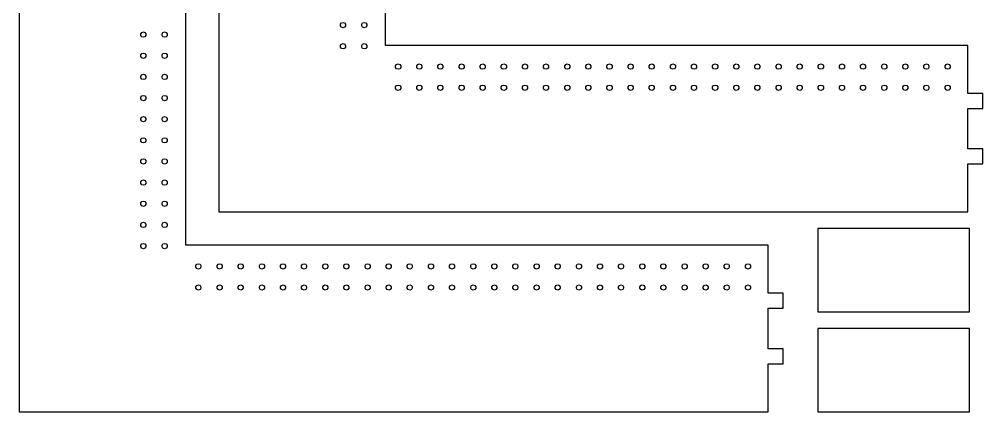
# Model space of a CAD drawing. Header units: metres. Extents: x 0 to 1158, y 0 to 1195.
# Drawn here: x 0 to 1158, y 0 to 471 of the extents above; entities that cross this region are included whole.
import ezdxf

# ---------------------------------------------------------------- set-up
doc = ezdxf.new("R2010")
doc.units = ezdxf.units.M

msp = doc.modelspace()

# ---------------------------------------------------------------- linework, layer by layer
for p, q in [((240, 840), (240, 240)), ((440, 440), (440, 840)), ((0, 600), (0, 0)), ((200, 200), (200, 600)), ((386.18, 465.381), (387.334, 466.969)), ((386.18, 463.419), (386.18, 465.381)), ((387.334, 461.831), (386.18, 463.419)), ((387.334, 466.969), (389.2, 467.575)), ((389.2, 467.575), (391.066, 466.969)), ((391.066, 466.969), (392.22, 465.381)), ((392.22, 463.419), (391.066, 461.831)), ((392.22, 465.381), (392.22, 463.419)), ((411.58, 465.381), (412.734, 466.969)), ((411.58, 463.419), (411.58, 465.381)), ((412.734, 461.831), (411.58, 463.419)), ((412.734, 466.969), (414.6, 467.575)), ((414.6, 467.575), (416.466, 466.969)), ((416.466, 466.969), (417.62, 465.381)), ((417.62, 463.419), (416.466, 461.831)), ((417.62, 465.381), (417.62, 463.419)), ((146.18, 453.981), (147.334, 455.569)), ((146.18, 452.019), (146.18, 453.981)), ((147.334, 450.431), (146.18, 452.019)), ((147.334, 455.569), (149.2, 456.175)), ((149.2, 456.175), (151.066, 455.569)), ((151.066, 455.569), (152.22, 453.981)), ((152.22, 452.019), (151.066, 450.431)), ((152.22, 453.981), (152.22, 452.019)), ((171.58, 453.981), (172.734, 455.569)), ((171.58, 452.019), (171.58, 453.981)), ((172.734, 450.431), (171.58, 452.019)), ((172.734, 455.569), (174.6, 456.175)), ((174.6, 456.175), (176.466, 455.569)), ((176.466, 455.569), (177.62, 453.981)), ((177.62, 452.019), (176.466, 450.431)), ((177.62, 453.981), (177.62, 452.019)), ((389.2, 461.225), (387.334, 461.831)), ((391.066, 461.831), (389.2, 461.225)), ((414.6, 461.225), (412.734, 461.831)), ((416.466, 461.831), (414.6, 461.225)), ((149.2, 449.825), (147.334, 450.431)), ((151.066, 450.431), (149.2, 449.825)), ((174.6, 449.825), (172.734, 450.431)), ((176.466, 450.431), (174.6, 449.825)), ((386.18, 439.981), (387.334, 441.569)), ((387.334, 441.569), (389.2, 442.175)), ((389.2, 442.175), (391.066, 441.569)), ((391.066, 441.569), (392.22, 439.981)), ((411.58, 439.981), (412.734, 441.569)), ((412.734, 441.569), (414.6, 442.175)), ((414.6, 442.175), (416.466, 441.569)), ((416.466, 441.569), (417.62, 439.981)), ((146.18, 428.581), (147.334, 430.169)), ((146.18, 426.619), (146.18, 428.581)), ((147.334, 430.169), (149.2, 430.775)), ((149.2, 430.775), (151.066, 430.169)), ((151.066, 430.169), (152.22, 428.581)), ((152.22, 428.581), (152.22, 426.619)), ((171.58, 428.581), (172.734, 430.169)), ((171.58, 426.619), (171.58, 428.581)), ((172.734, 430.169), (174.6, 430.775)), ((174.6, 430.775), (176.466, 430.169)), ((176.466, 430.169), (177.62, 428.581)), ((177.62, 428.581), (177.62, 426.619)), ((386.18, 438.019), (386.18, 439.981)), ((387.334, 436.431), (386.18, 438.019)), ((389.2, 435.825), (387.334, 436.431)), ((391.066, 436.431), (389.2, 435.825)), ((392.22, 438.019), (391.066, 436.431)), ((392.22, 439.981), (392.22, 438.019)), ((411.58, 438.019), (411.58, 439.981)), ((412.734, 436.431), (411.58, 438.019)), ((414.6, 435.825), (412.734, 436.431)), ((416.466, 436.431), (414.6, 435.825)), ((417.62, 438.019), (416.466, 436.431)), ((417.62, 439.981), (417.62, 438.019)), ((1140, 440), (440, 440)), ((1140, 382.333), (1140, 440)), ((147.334, 425.031), (146.18, 426.619)), ((149.2, 424.425), (147.334, 425.031)), ((151.066, 425.031), (149.2, 424.425)), ((152.22, 426.619), (151.066, 425.031)), ((172.734, 425.031), (171.58, 426.619)), ((174.6, 424.425), (172.734, 425.031)), ((176.466, 425.031), (174.6, 424.425)), ((177.62, 426.619), (176.466, 425.031)), ((452.38, 415.581), (453.534, 417.169)), ((453.534, 417.169), (455.4, 417.775)), ((455.4, 417.775), (457.266, 417.169)), ((457.266, 417.169), (458.42, 415.581)), ((477.78, 415.581), (478.934, 417.169)), ((478.934, 417.169), (480.8, 417.775)), ((480.8, 417.775), (482.666, 417.169)), ((482.666, 417.169), (483.82, 415.581)), ((503.18, 415.581), (504.334, 417.169)), ((504.334, 417.169), (506.2, 417.775)), ((506.2, 417.775), (508.066, 417.169)), ((508.066, 417.169), (509.22, 415.581)), ((528.58, 415.581), (529.734, 417.169)), ((529.734, 417.169), (531.6, 417.775)), ((531.6, 417.775), (533.466, 417.169)), ((533.466, 417.169), (534.62, 415.581)), ((553.98, 415.581), (555.134, 417.169)), ((555.134, 417.169), (557, 417.775)), ((557, 417.775), (558.866, 417.169)), ((558.866, 417.169), (560.02, 415.581)), ((579.38, 415.581), (580.534, 417.169)), ((580.534, 417.169), (582.4, 417.775)), ((582.4, 417.775), (584.266, 417.169)), ((584.266, 417.169), (585.42, 415.581)), ((604.78, 415.581), (605.934, 417.169)), ((605.934, 417.169), (607.8, 417.775)), ((607.8, 417.775), (609.666, 417.169)), ((609.666, 417.169), (610.82, 415.581)), ((630.18, 415.581), (631.334, 417.169)), ((631.334, 417.169), (633.2, 417.775)), ((633.2, 417.775), (635.066, 417.169)), ((635.066, 417.169), (636.22, 415.581)), ((655.58, 415.581), (656.734, 417.169)), ((656.734, 417.169), (658.6, 417.775)), ((658.6, 417.775), (660.466, 417.169)), ((660.466, 417.169), (661.62, 415.581)), ((680.98, 415.581), (682.134, 417.169)), ((682.134, 417.169), (684, 417.775)), ((684, 417.775), (685.866, 417.169)), ((685.866, 417.169), (687.02, 415.581)), ((706.38, 415.581), (707.534, 417.169)), ((707.534, 417.169), (709.4, 417.775)), ((709.4, 417.775), (711.266, 417.169)), ((711.266, 417.169), (712.42, 415.581)), ((731.78, 415.581), (732.934, 417.169)), ((732.934, 417.169), (734.8, 417.775)), ((734.8, 417.775), (736.666, 417.169)), ((736.666, 417.169), (737.82, 415.581)), ((757.18, 415.581), (758.334, 417.169)), ((758.334, 417.169), (760.2, 417.775)), ((760.2, 417.775), (762.066, 417.169)), ((762.066, 417.169), (763.22, 415.581)), ((782.58, 415.581), (783.734, 417.169)), ((783.734, 417.169), (785.6, 417.775)), ((785.6, 417.775), (787.466, 417.169)), ((787.466, 417.169), (788.62, 415.581)), ((807.98, 415.581), (809.134, 417.169)), ((809.134, 417.169), (811, 417.775)), ((811, 417.775), (812.866, 417.169)), ((812.866, 417.169), (814.02, 415.581)), ((833.38, 415.581), (834.534, 417.169)), ((834.534, 417.169), (836.4, 417.775)), ((836.4, 417.775), (838.266, 417.169)), ((838.266, 417.169), (839.42, 415.581)), ((858.78, 415.581), (859.934, 417.169)), ((859.934, 417.169), (861.8, 417.775)), ((861.8, 417.775), (863.666, 417.169)), ((863.666, 417.169), (864.82, 415.581)), ((884.18, 415.581), (885.334, 417.169)), ((885.334, 417.169), (887.2, 417.775)), ((887.2, 417.775), (889.066, 417.169)), ((889.066, 417.169), (890.22, 415.581)), ((909.58, 415.581), (910.734, 417.169)), ((910.734, 417.169), (912.6, 417.775)), ((912.6, 417.775), (914.466, 417.169)), ((914.466, 417.169), (915.62, 415.581)), ((934.98, 415.581), (936.134, 417.169)), ((936.134, 417.169), (938, 417.775)), ((938, 417.775), (939.866, 417.169)), ((939.866, 417.169), (941.02, 415.581)), ((960.38, 415.581), (961.534, 417.169)), ((961.534, 417.169), (963.4, 417.775)), ((963.4, 417.775), (965.266, 417.169)), ((965.266, 417.169), (966.42, 415.581)), ((985.78, 415.581), (986.934, 417.169)), ((986.934, 417.169), (988.8, 417.775)), ((988.8, 417.775), (990.666, 417.169)), ((990.666, 417.169), (991.82, 415.581)), ((1011.18, 415.581), (1012.33, 417.169)), ((1012.33, 417.169), (1014.2, 417.775)), ((1014.2, 417.775), (1016.07, 417.169)), ((1016.07, 417.169), (1017.22, 415.581)), ((1036.58, 415.581), (1037.73, 417.169)), ((1037.73, 417.169), (1039.6, 417.775)), ((1039.6, 417.775), (1041.47, 417.169)), ((1041.47, 417.169), (1042.62, 415.581)), ((1061.98, 415.581), (1063.13, 417.169)), ((1063.13, 417.169), (1065, 417.775)), ((1065, 417.775), (1066.87, 417.169)), ((1066.87, 417.169), (1068.02, 415.581)), ((1087.38, 415.581), (1088.53, 417.169)), ((1088.53, 417.169), (1090.4, 417.775)), ((1090.4, 417.775), (1092.27, 417.169)), ((1092.27, 417.169), (1093.42, 415.581)), ((1112.78, 415.581), (1113.93, 417.169)), ((1113.93, 417.169), (1115.8, 417.775)), ((1115.8, 417.775), (1117.67, 417.169)), ((1117.67, 417.169), (1118.82, 415.581)), ((147.334, 404.769), (149.2, 405.375)), ((149.2, 405.375), (151.066, 404.769)), ((172.734, 404.769), (174.6, 405.375)), ((174.6, 405.375), (176.466, 404.769)), ((452.38, 413.619), (452.38, 415.581)), ((453.534, 412.031), (452.38, 413.619)), ((455.4, 411.425), (453.534, 412.031)), ((457.266, 412.031), (455.4, 411.425)), ((458.42, 413.619), (457.266, 412.031)), ((458.42, 415.581), (458.42, 413.619)), ((477.78, 413.619), (477.78, 415.581)), ((478.934, 412.031), (477.78, 413.619)), ((480.8, 411.425), (478.934, 412.031)), ((482.666, 412.031), (480.8, 411.425)), ((483.82, 413.619), (482.666, 412.031)), ((483.82, 415.581), (483.82, 413.619)), ((503.18, 413.619), (503.18, 415.581)), ((504.334, 412.031), (503.18, 413.619)), ((506.2, 411.425), (504.334, 412.031)), ((508.066, 412.031), (506.2, 411.425)), ((509.22, 413.619), (508.066, 412.031)), ((509.22, 415.581), (509.22, 413.619)), ((528.58, 413.619), (528.58, 415.581)), ((529.734, 412.031), (528.58, 413.619)), ((531.6, 411.425), (529.734, 412.031)), ((533.466, 412.031), (531.6, 411.425)), ((534.62, 413.619), (533.466, 412.031)), ((534.62, 415.581), (534.62, 413.619)), ((553.98, 413.619), (553.98, 415.581)), ((555.134, 412.031), (553.98, 413.619)), ((557, 411.425), (555.134, 412.031)), ((558.866, 412.031), (557, 411.425)), ((560.02, 413.619), (558.866, 412.031)), ((560.02, 415.581), (560.02, 413.619)), ((579.38, 413.619), (579.38, 415.581)), ((580.534, 412.031), (579.38, 413.619)), ((582.4, 411.425), (580.534, 412.031)), ((584.266, 412.031), (582.4, 411.425)), ((585.42, 413.619), (584.266, 412.031)), ((585.42, 415.581), (585.42, 413.619)), ((604.78, 413.619), (604.78, 415.581)), ((605.934, 412.031), (604.78, 413.619)), ((607.8, 411.425), (605.934, 412.031)), ((609.666, 412.031), (607.8, 411.425)), ((610.82, 413.619), (609.666, 412.031)), ((610.82, 415.581), (610.82, 413.619)), ((630.18, 413.619), (630.18, 415.581)), ((631.334, 412.031), (630.18, 413.619)), ((633.2, 411.425), (631.334, 412.031)), ((635.066, 412.031), (633.2, 411.425)), ((636.22, 413.619), (635.066, 412.031)), ((636.22, 415.581), (636.22, 413.619)), ((655.58, 413.619), (655.58, 415.581)), ((656.734, 412.031), (655.58, 413.619)), ((658.6, 411.425), (656.734, 412.031)), ((660.466, 412.031), (658.6, 411.425)), ((661.62, 413.619), (660.466, 412.031)), ((661.62, 415.581), (661.62, 413.619)), ((680.98, 413.619), (680.98, 415.581)), ((682.134, 412.031), (680.98, 413.619)), ((684, 411.425), (682.134, 412.031)), ((685.866, 412.031), (684, 411.425)), ((687.02, 413.619), (685.866, 412.031)), ((687.02, 415.581), (687.02, 413.619)), ((706.38, 413.619), (706.38, 415.581)), ((707.534, 412.031), (706.38, 413.619)), ((709.4, 411.425), (707.534, 412.031)), ((711.266, 412.031), (709.4, 411.425)), ((712.42, 413.619), (711.266, 412.031)), ((712.42, 415.581), (712.42, 413.619)), ((731.78, 413.619), (731.78, 415.581)), ((732.934, 412.031), (731.78, 413.619)), ((734.8, 411.425), (732.934, 412.031)), ((736.666, 412.031), (734.8, 411.425)), ((737.82, 413.619), (736.666, 412.031)), ((737.82, 415.581), (737.82, 413.619)), ((757.18, 413.619), (757.18, 415.581)), ((758.334, 412.031), (757.18, 413.619)), ((760.2, 411.425), (758.334, 412.031)), ((762.066, 412.031), (760.2, 411.425)), ((763.22, 413.619), (762.066, 412.031)), ((763.22, 415.581), (763.22, 413.619)), ((782.58, 413.619), (782.58, 415.581)), ((783.734, 412.031), (782.58, 413.619)), ((785.6, 411.425), (783.734, 412.031)), ((787.466, 412.031), (785.6, 411.425)), ((788.62, 413.619), (787.466, 412.031)), ((788.62, 415.581), (788.62, 413.619)), ((807.98, 413.619), (807.98, 415.581)), ((809.134, 412.031), (807.98, 413.619)), ((811, 411.425), (809.134, 412.031)), ((812.866, 412.031), (811, 411.425)), ((814.02, 413.619), (812.866, 412.031)), ((814.02, 415.581), (814.02, 413.619)), ((833.38, 413.619), (833.38, 415.581)), ((834.534, 412.031), (833.38, 413.619)), ((836.4, 411.425), (834.534, 412.031)), ((838.266, 412.031), (836.4, 411.425)), ((839.42, 413.619), (838.266, 412.031)), ((839.42, 415.581), (839.42, 413.619)), ((858.78, 413.619), (858.78, 415.581)), ((859.934, 412.031), (858.78, 413.619)), ((861.8, 411.425), (859.934, 412.031)), ((863.666, 412.031), (861.8, 411.425)), ((864.82, 413.619), (863.666, 412.031)), ((864.82, 415.581), (864.82, 413.619)), ((884.18, 413.619), (884.18, 415.581)), ((885.334, 412.031), (884.18, 413.619)), ((887.2, 411.425), (885.334, 412.031)), ((889.066, 412.031), (887.2, 411.425)), ((890.22, 413.619), (889.066, 412.031)), ((890.22, 415.581), (890.22, 413.619)), ((909.58, 413.619), (909.58, 415.581)), ((910.734, 412.031), (909.58, 413.619)), ((912.6, 411.425), (910.734, 412.031)), ((914.466, 412.031), (912.6, 411.425)), ((915.62, 413.619), (914.466, 412.031)), ((915.62, 415.581), (915.62, 413.619)), ((934.98, 413.619), (934.98, 415.581)), ((936.134, 412.031), (934.98, 413.619)), ((938, 411.425), (936.134, 412.031)), ((939.866, 412.031), (938, 411.425)), ((941.02, 413.619), (939.866, 412.031)), ((941.02, 415.581), (941.02, 413.619)), ((960.38, 413.619), (960.38, 415.581)), ((961.534, 412.031), (960.38, 413.619)), ((963.4, 411.425), (961.534, 412.031)), ((965.266, 412.031), (963.4, 411.425)), ((966.42, 413.619), (965.266, 412.031)), ((966.42, 415.581), (966.42, 413.619)), ((985.78, 413.619), (985.78, 415.581)), ((986.934, 412.031), (985.78, 413.619)), ((988.8, 411.425), (986.934, 412.031)), ((990.666, 412.031), (988.8, 411.425)), ((991.82, 413.619), (990.666, 412.031)), ((991.82, 415.581), (991.82, 413.619)), ((1011.18, 413.619), (1011.18, 415.581)), ((1012.33, 412.031), (1011.18, 413.619)), ((1014.2, 411.425), (1012.33, 412.031)), ((1016.07, 412.031), (1014.2, 411.425)), ((1017.22, 413.619), (1016.07, 412.031)), ((1017.22, 415.581), (1017.22, 413.619)), ((1036.58, 413.619), (1036.58, 415.581)), ((1037.73, 412.031), (1036.58, 413.619)), ((1039.6, 411.425), (1037.73, 412.031)), ((1041.47, 412.031), (1039.6, 411.425)), ((1042.62, 413.619), (1041.47, 412.031)), ((1042.62, 415.581), (1042.62, 413.619)), ((1061.98, 413.619), (1061.98, 415.581)), ((1063.13, 412.031), (1061.98, 413.619)), ((1065, 411.425), (1063.13, 412.031)), ((1066.87, 412.031), (1065, 411.425)), ((1068.02, 413.619), (1066.87, 412.031)), ((1068.02, 415.581), (1068.02, 413.619)), ((1087.38, 413.619), (1087.38, 415.581)), ((1088.53, 412.031), (1087.38, 413.619)), ((1090.4, 411.425), (1088.53, 412.031)), ((1092.27, 412.031), (1090.4, 411.425)), ((1093.42, 413.619), (1092.27, 412.031)), ((1093.42, 415.581), (1093.42, 413.619)), ((1112.78, 413.619), (1112.78, 415.581)), ((1113.93, 412.031), (1112.78, 413.619)), ((1115.8, 411.425), (1113.93, 412.031)), ((1117.67, 412.031), (1115.8, 411.425)), ((1118.82, 413.619), (1117.67, 412.031)), ((1118.82, 415.581), (1118.82, 413.619)), ((146.18, 403.181), (147.334, 404.769)), ((146.18, 401.219), (146.18, 403.181)), ((147.334, 399.631), (146.18, 401.219)), ((149.2, 399.025), (147.334, 399.631)), ((151.066, 399.631), (149.2, 399.025)), ((151.066, 404.769), (152.22, 403.181)), ((152.22, 401.219), (151.066, 399.631)), ((152.22, 403.181), (152.22, 401.219)), ((171.58, 403.181), (172.734, 404.769)), ((171.58, 401.219), (171.58, 403.181)), ((172.734, 399.631), (171.58, 401.219)), ((174.6, 399.025), (172.734, 399.631)), ((176.466, 399.631), (174.6, 399.025)), ((176.466, 404.769), (177.62, 403.181)), ((177.62, 401.219), (176.466, 399.631)), ((177.62, 403.181), (177.62, 401.219)), ((452.38, 390.181), (453.534, 391.769)), ((452.38, 388.219), (452.38, 390.181)), ((453.534, 386.631), (452.38, 388.219)), ((453.534, 391.769), (455.4, 392.375)), ((455.4, 386.025), (453.534, 386.631)), ((455.4, 392.375), (457.266, 391.769)), ((457.266, 386.631), (455.4, 386.025)), ((457.266, 391.769), (458.42, 390.181)), ((458.42, 388.219), (457.266, 386.631)), ((458.42, 390.181), (458.42, 388.219)), ((477.78, 390.181), (478.934, 391.769)), ((477.78, 388.219), (477.78, 390.181)), ((478.934, 386.631), (477.78, 388.219)), ((478.934, 391.769), (480.8, 392.375)), ((480.8, 386.025), (478.934, 386.631)), ((480.8, 392.375), (482.666, 391.769)), ((482.666, 386.631), (480.8, 386.025)), ((482.666, 391.769), (483.82, 390.181)), ((483.82, 388.219), (482.666, 386.631)), ((483.82, 390.181), (483.82, 388.219)), ((503.18, 390.181), (504.334, 391.769)), ((503.18, 388.219), (503.18, 390.181)), ((504.334, 386.631), (503.18, 388.219)), ((504.334, 391.769), (506.2, 392.375)), ((506.2, 386.025), (504.334, 386.631)), ((506.2, 392.375), (508.066, 391.769)), ((508.066, 386.631), (506.2, 386.025)), ((508.066, 391.769), (509.22, 390.181)), ((509.22, 388.219), (508.066, 386.631)), ((509.22, 390.181), (509.22, 388.219)), ((528.58, 390.181), (529.734, 391.769)), ((528.58, 388.219), (528.58, 390.181)), ((529.734, 386.631), (528.58, 388.219)), ((529.734, 391.769), (531.6, 392.375)), ((531.6, 386.025), (529.734, 386.631)), ((531.6, 392.375), (533.466, 391.769)), ((533.466, 386.631), (531.6, 386.025)), ((533.466, 391.769), (534.62, 390.181)), ((534.62, 388.219), (533.466, 386.631)), ((534.62, 390.181), (534.62, 388.219)), ((553.98, 390.181), (555.134, 391.769)), ((553.98, 388.219), (553.98, 390.181)), ((555.134, 386.631), (553.98, 388.219)), ((555.134, 391.769), (557, 392.375)), ((557, 386.025), (555.134, 386.631)), ((557, 392.375), (558.866, 391.769)), ((558.866, 386.631), (557, 386.025)), ((558.866, 391.769), (560.02, 390.181)), ((560.02, 388.219), (558.866, 386.631)), ((560.02, 390.181), (560.02, 388.219)), ((579.38, 390.181), (580.534, 391.769)), ((579.38, 388.219), (579.38, 390.181)), ((580.534, 386.631), (579.38, 388.219)), ((580.534, 391.769), (582.4, 392.375)), ((582.4, 386.025), (580.534, 386.631)), ((582.4, 392.375), (584.266, 391.769)), ((584.266, 386.631), (582.4, 386.025)), ((584.266, 391.769), (585.42, 390.181)), ((585.42, 388.219), (584.266, 386.631)), ((585.42, 390.181), (585.42, 388.219)), ((604.78, 390.181), (605.934, 391.769)), ((604.78, 388.219), (604.78, 390.181)), ((605.934, 386.631), (604.78, 388.219)), ((605.934, 391.769), (607.8, 392.375)), ((607.8, 386.025), (605.934, 386.631)), ((607.8, 392.375), (609.666, 391.769)), ((609.666, 386.631), (607.8, 386.025)), ((609.666, 391.769), (610.82, 390.181)), ((610.82, 388.219), (609.666, 386.631)), ((610.82, 390.181), (610.82, 388.219)), ((630.18, 390.181), (631.334, 391.769)), ((630.18, 388.219), (630.18, 390.181)), ((631.334, 386.631), (630.18, 388.219)), ((631.334, 391.769), (633.2, 392.375)), ((633.2, 386.025), (631.334, 386.631)), ((633.2, 392.375), (635.066, 391.769)), ((635.066, 386.631), (633.2, 386.025)), ((635.066, 391.769), (636.22, 390.181)), ((636.22, 388.219), (635.066, 386.631)), ((636.22, 390.181), (636.22, 388.219)), ((655.58, 390.181), (656.734, 391.769)), ((655.58, 388.219), (655.58, 390.181)), ((656.734, 386.631), (655.58, 388.219)), ((656.734, 391.769), (658.6, 392.375)), ((658.6, 386.025), (656.734, 386.631)), ((658.6, 392.375), (660.466, 391.769)), ((660.466, 386.631), (658.6, 386.025)), ((660.466, 391.769), (661.62, 390.181)), ((661.62, 388.219), (660.466, 386.631)), ((661.62, 390.181), (661.62, 388.219)), ((680.98, 390.181), (682.134, 391.769)), ((680.98, 388.219), (680.98, 390.181)), ((682.134, 386.631), (680.98, 388.219)), ((682.134, 391.769), (684, 392.375)), ((684, 386.025), (682.134, 386.631)), ((684, 392.375), (685.866, 391.769)), ((685.866, 386.631), (684, 386.025)), ((685.866, 391.769), (687.02, 390.181)), ((687.02, 388.219), (685.866, 386.631)), ((687.02, 390.181), (687.02, 388.219)), ((706.38, 390.181), (707.534, 391.769)), ((706.38, 388.219), (706.38, 390.181)), ((707.534, 386.631), (706.38, 388.219)), ((707.534, 391.769), (709.4, 392.375)), ((709.4, 386.025), (707.534, 386.631)), ((709.4, 392.375), (711.266, 391.769)), ((711.266, 386.631), (709.4, 386.025)), ((711.266, 391.769), (712.42, 390.181)), ((712.42, 388.219), (711.266, 386.631)), ((712.42, 390.181), (712.42, 388.219)), ((731.78, 390.181), (732.934, 391.769)), ((731.78, 388.219), (731.78, 390.181)), ((732.934, 386.631), (731.78, 388.219)), ((732.934, 391.769), (734.8, 392.375)), ((734.8, 386.025), (732.934, 386.631)), ((734.8, 392.375), (736.666, 391.769)), ((736.666, 386.631), (734.8, 386.025)), ((736.666, 391.769), (737.82, 390.181)), ((737.82, 388.219), (736.666, 386.631)), ((737.82, 390.181), (737.82, 388.219)), ((757.18, 390.181), (758.334, 391.769)), ((757.18, 388.219), (757.18, 390.181)), ((758.334, 386.631), (757.18, 388.219)), ((758.334, 391.769), (760.2, 392.375)), ((760.2, 386.025), (758.334, 386.631)), ((760.2, 392.375), (762.066, 391.769)), ((762.066, 386.631), (760.2, 386.025)), ((762.066, 391.769), (763.22, 390.181)), ((763.22, 388.219), (762.066, 386.631)), ((763.22, 390.181), (763.22, 388.219)), ((782.58, 390.181), (783.734, 391.769)), ((782.58, 388.219), (782.58, 390.181)), ((783.734, 386.631), (782.58, 388.219)), ((783.734, 391.769), (785.6, 392.375)), ((785.6, 386.025), (783.734, 386.631)), ((785.6, 392.375), (787.466, 391.769)), ((787.466, 386.631), (785.6, 386.025)), ((787.466, 391.769), (788.62, 390.181)), ((788.62, 388.219), (787.466, 386.631)), ((788.62, 390.181), (788.62, 388.219)), ((807.98, 390.181), (809.134, 391.769)), ((807.98, 388.219), (807.98, 390.181)), ((809.134, 386.631), (807.98, 388.219)), ((809.134, 391.769), (811, 392.375)), ((811, 386.025), (809.134, 386.631)), ((811, 392.375), (812.866, 391.769)), ((812.866, 386.631), (811, 386.025)), ((812.866, 391.769), (814.02, 390.181)), ((814.02, 388.219), (812.866, 386.631)), ((814.02, 390.181), (814.02, 388.219)), ((833.38, 390.181), (834.534, 391.769)), ((833.38, 388.219), (833.38, 390.181)), ((834.534, 386.631), (833.38, 388.219)), ((834.534, 391.769), (836.4, 392.375)), ((836.4, 386.025), (834.534, 386.631)), ((836.4, 392.375), (838.266, 391.769)), ((838.266, 386.631), (836.4, 386.025)), ((838.266, 391.769), (839.42, 390.181)), ((839.42, 388.219), (838.266, 386.631)), ((839.42, 390.181), (839.42, 388.219)), ((858.78, 390.181), (859.934, 391.769)), ((858.78, 388.219), (858.78, 390.181)), ((859.934, 386.631), (858.78, 388.219)), ((859.934, 391.769), (861.8, 392.375)), ((861.8, 386.025), (859.934, 386.631)), ((861.8, 392.375), (863.666, 391.769)), ((863.666, 386.631), (861.8, 386.025)), ((863.666, 391.769), (864.82, 390.181)), ((864.82, 388.219), (863.666, 386.631)), ((864.82, 390.181), (864.82, 388.219)), ((884.18, 390.181), (885.334, 391.769)), ((884.18, 388.219), (884.18, 390.181)), ((885.334, 386.631), (884.18, 388.219)), ((885.334, 391.769), (887.2, 392.375)), ((887.2, 386.025), (885.334, 386.631)), ((887.2, 392.375), (889.066, 391.769)), ((889.066, 386.631), (887.2, 386.025)), ((889.066, 391.769), (890.22, 390.181)), ((890.22, 388.219), (889.066, 386.631)), ((890.22, 390.181), (890.22, 388.219)), ((909.58, 390.181), (910.734, 391.769)), ((909.58, 388.219), (909.58, 390.181)), ((910.734, 386.631), (909.58, 388.219)), ((910.734, 391.769), (912.6, 392.375)), ((912.6, 386.025), (910.734, 386.631)), ((912.6, 392.375), (914.466, 391.769)), ((914.466, 386.631), (912.6, 386.025)), ((914.466, 391.769), (915.62, 390.181)), ((915.62, 388.219), (914.466, 386.631)), ((915.62, 390.181), (915.62, 388.219)), ((934.98, 390.181), (936.134, 391.769)), ((934.98, 388.219), (934.98, 390.181)), ((936.134, 386.631), (934.98, 388.219)), ((936.134, 391.769), (938, 392.375)), ((938, 386.025), (936.134, 386.631)), ((938, 392.375), (939.866, 391.769)), ((939.866, 386.631), (938, 386.025)), ((939.866, 391.769), (941.02, 390.181)), ((941.02, 388.219), (939.866, 386.631)), ((941.02, 390.181), (941.02, 388.219)), ((960.38, 390.181), (961.534, 391.769)), ((960.38, 388.219), (960.38, 390.181)), ((961.534, 386.631), (960.38, 388.219)), ((961.534, 391.769), (963.4, 392.375)), ((963.4, 386.025), (961.534, 386.631)), ((963.4, 392.375), (965.266, 391.769)), ((965.266, 386.631), (963.4, 386.025)), ((965.266, 391.769), (966.42, 390.181)), ((966.42, 388.219), (965.266, 386.631)), ((966.42, 390.181), (966.42, 388.219)), ((985.78, 390.181), (986.934, 391.769)), ((985.78, 388.219), (985.78, 390.181)), ((986.934, 386.631), (985.78, 388.219)), ((986.934, 391.769), (988.8, 392.375)), ((988.8, 386.025), (986.934, 386.631)), ((988.8, 392.375), (990.666, 391.769)), ((990.666, 386.631), (988.8, 386.025)), ((990.666, 391.769), (991.82, 390.181)), ((991.82, 388.219), (990.666, 386.631)), ((991.82, 390.181), (991.82, 388.219)), ((1011.18, 390.181), (1012.33, 391.769)), ((1011.18, 388.219), (1011.18, 390.181)), ((1012.33, 386.631), (1011.18, 388.219)), ((1012.33, 391.769), (1014.2, 392.375)), ((1014.2, 386.025), (1012.33, 386.631)), ((1014.2, 392.375), (1016.07, 391.769)), ((1016.07, 386.631), (1014.2, 386.025)), ((1016.07, 391.769), (1017.22, 390.181)), ((1017.22, 388.219), (1016.07, 386.631)), ((1017.22, 390.181), (1017.22, 388.219)), ((1036.58, 390.181), (1037.73, 391.769)), ((1036.58, 388.219), (1036.58, 390.181)), ((1037.73, 386.631), (1036.58, 388.219)), ((1037.73, 391.769), (1039.6, 392.375)), ((1039.6, 386.025), (1037.73, 386.631)), ((1039.6, 392.375), (1041.47, 391.769)), ((1041.47, 386.631), (1039.6, 386.025)), ((1041.47, 391.769), (1042.62, 390.181)), ((1042.62, 388.219), (1041.47, 386.631)), ((1042.62, 390.181), (1042.62, 388.219)), ((1061.98, 390.181), (1063.13, 391.769)), ((1061.98, 388.219), (1061.98, 390.181)), ((1063.13, 386.631), (1061.98, 388.219)), ((1063.13, 391.769), (1065, 392.375)), ((1065, 386.025), (1063.13, 386.631)), ((1065, 392.375), (1066.87, 391.769)), ((1066.87, 386.631), (1065, 386.025)), ((1066.87, 391.769), (1068.02, 390.181)), ((1068.02, 388.219), (1066.87, 386.631)), ((1068.02, 390.181), (1068.02, 388.219)), ((1087.38, 390.181), (1088.53, 391.769)), ((1087.38, 388.219), (1087.38, 390.181)), ((1088.53, 386.631), (1087.38, 388.219)), ((1088.53, 391.769), (1090.4, 392.375)), ((1090.4, 386.025), (1088.53, 386.631)), ((1090.4, 392.375), (1092.27, 391.769)), ((1092.27, 386.631), (1090.4, 386.025)), ((1092.27, 391.769), (1093.42, 390.181)), ((1093.42, 388.219), (1092.27, 386.631)), ((1093.42, 390.181), (1093.42, 388.219)), ((1112.78, 390.181), (1113.93, 391.769)), ((1112.78, 388.219), (1112.78, 390.181)), ((1113.93, 386.631), (1112.78, 388.219)), ((1113.93, 391.769), (1115.8, 392.375)), ((1115.8, 386.025), (1113.93, 386.631)), ((1115.8, 392.375), (1117.67, 391.769)), ((1117.67, 386.631), (1115.8, 386.025)), ((1117.67, 391.769), (1118.82, 390.181)), ((1118.82, 388.219), (1117.67, 386.631)), ((1118.82, 390.181), (1118.82, 388.219)), ((1158, 382.333), (1140, 382.333)), ((1158, 364.333), (1158, 382.333)), ((146.18, 377.781), (147.334, 379.369)), ((146.18, 375.819), (146.18, 377.781)), ((147.334, 374.231), (146.18, 375.819)), ((147.334, 379.369), (149.2, 379.975)), ((149.2, 373.625), (147.334, 374.231)), ((149.2, 379.975), (151.066, 379.369)), ((151.066, 374.231), (149.2, 373.625)), ((151.066, 379.369), (152.22, 377.781)), ((152.22, 375.819), (151.066, 374.231)), ((152.22, 377.781), (152.22, 375.819)), ((171.58, 377.781), (172.734, 379.369)), ((171.58, 375.819), (171.58, 377.781)), ((172.734, 374.231), (171.58, 375.819)), ((172.734, 379.369), (174.6, 379.975)), ((174.6, 373.625), (172.734, 374.231)), ((174.6, 379.975), (176.466, 379.369)), ((176.466, 374.231), (174.6, 373.625)), ((176.466, 379.369), (177.62, 377.781)), ((177.62, 375.819), (176.466, 374.231)), ((177.62, 377.781), (177.62, 375.819)), ((1140, 315.667), (1140, 364.333)), ((1140, 364.333), (1158, 364.333)), ((146.18, 352.381), (147.334, 353.969)), ((146.18, 350.419), (146.18, 352.381)), ((147.334, 348.831), (146.18, 350.419)), ((147.334, 353.969), (149.2, 354.575)), ((149.2, 348.225), (147.334, 348.831)), ((149.2, 354.575), (151.066, 353.969)), ((151.066, 348.831), (149.2, 348.225)), ((151.066, 353.969), (152.22, 352.381)), ((152.22, 350.419), (151.066, 348.831)), ((152.22, 352.381), (152.22, 350.419)), ((171.58, 352.381), (172.734, 353.969)), ((171.58, 350.419), (171.58, 352.381)), ((172.734, 348.831), (171.58, 350.419)), ((172.734, 353.969), (174.6, 354.575)), ((174.6, 348.225), (172.734, 348.831)), ((174.6, 354.575), (176.466, 353.969)), ((176.466, 348.831), (174.6, 348.225)), ((176.466, 353.969), (177.62, 352.381)), ((177.62, 350.419), (176.466, 348.831)), ((177.62, 352.381), (177.62, 350.419)), ((146.18, 326.981), (147.334, 328.569)), ((146.18, 325.019), (146.18, 326.981)), ((147.334, 323.431), (146.18, 325.019)), ((147.334, 328.569), (149.2, 329.175)), ((149.2, 329.175), (151.066, 328.569)), ((151.066, 328.569), (152.22, 326.981)), ((152.22, 325.019), (151.066, 323.431)), ((152.22, 326.981), (152.22, 325.019)), ((171.58, 326.981), (172.734, 328.569)), ((171.58, 325.019), (171.58, 326.981)), ((172.734, 323.431), (171.58, 325.019)), ((172.734, 328.569), (174.6, 329.175)), ((174.6, 329.175), (176.466, 328.569)), ((176.466, 328.569), (177.62, 326.981)), ((177.62, 325.019), (176.466, 323.431)), ((177.62, 326.981), (177.62, 325.019)), ((149.2, 322.825), (147.334, 323.431)), ((151.066, 323.431), (149.2, 322.825)), ((174.6, 322.825), (172.734, 323.431)), ((176.466, 323.431), (174.6, 322.825)), ((1158, 315.667), (1140, 315.667)), ((1158, 297.667), (1158, 315.667)), ((146.18, 301.581), (147.334, 303.169)), ((146.18, 299.619), (146.18, 301.581)), ((147.334, 303.169), (149.2, 303.775)), ((149.2, 303.775), (151.066, 303.169)), ((151.066, 303.169), (152.22, 301.581)), ((152.22, 301.581), (152.22, 299.619)), ((171.58, 301.581), (172.734, 303.169)), ((171.58, 299.619), (171.58, 301.581)), ((172.734, 303.169), (174.6, 303.775)), ((174.6, 303.775), (176.466, 303.169)), ((176.466, 303.169), (177.62, 301.581)), ((177.62, 301.581), (177.62, 299.619)), ((147.334, 298.031), (146.18, 299.619)), ((149.2, 297.425), (147.334, 298.031)), ((151.066, 298.031), (149.2, 297.425)), ((152.22, 299.619), (151.066, 298.031)), ((172.734, 298.031), (171.58, 299.619)), ((174.6, 297.425), (172.734, 298.031)), ((176.466, 298.031), (174.6, 297.425)), ((177.62, 299.619), (176.466, 298.031)), ((1140, 297.667), (1158, 297.667)), ((1140, 240), (1140, 297.667)), ((147.334, 277.769), (149.2, 278.375)), ((149.2, 278.375), (151.066, 277.769)), ((172.734, 277.769), (174.6, 278.375)), ((174.6, 278.375), (176.466, 277.769)), ((146.18, 276.181), (147.334, 277.769)), ((146.18, 274.219), (146.18, 276.181)), ((147.334, 272.631), (146.18, 274.219)), ((149.2, 272.025), (147.334, 272.631)), ((151.066, 272.631), (149.2, 272.025)), ((151.066, 277.769), (152.22, 276.181)), ((152.22, 274.219), (151.066, 272.631)), ((152.22, 276.181), (152.22, 274.219)), ((171.58, 276.181), (172.734, 277.769)), ((171.58, 274.219), (171.58, 276.181)), ((172.734, 272.631), (171.58, 274.219)), ((174.6, 272.025), (172.734, 272.631)), ((176.466, 272.631), (174.6, 272.025)), ((176.466, 277.769), (177.62, 276.181)), ((177.62, 274.219), (176.466, 272.631)), ((177.62, 276.181), (177.62, 274.219)), ((146.18, 250.781), (147.334, 252.369)), ((146.18, 248.819), (146.18, 250.781)), ((147.334, 247.231), (146.18, 248.819)), ((147.334, 252.369), (149.2, 252.975)), ((149.2, 246.625), (147.334, 247.231)), ((149.2, 252.975), (151.066, 252.369)), ((151.066, 247.231), (149.2, 246.625)), ((151.066, 252.369), (152.22, 250.781)), ((152.22, 248.819), (151.066, 247.231)), ((152.22, 250.781), (152.22, 248.819)), ((171.58, 250.781), (172.734, 252.369)), ((171.58, 248.819), (171.58, 250.781)), ((172.734, 247.231), (171.58, 248.819)), ((172.734, 252.369), (174.6, 252.975)), ((174.6, 246.625), (172.734, 247.231)), ((174.6, 252.975), (176.466, 252.369)), ((176.466, 247.231), (174.6, 246.625)), ((176.466, 252.369), (177.62, 250.781)), ((177.62, 248.819), (176.466, 247.231)), ((177.62, 250.781), (177.62, 248.819)), ((240, 240), (1140, 240)), ((146.18, 225.381), (147.334, 226.969)), ((146.18, 223.419), (146.18, 225.381)), ((147.334, 221.831), (146.18, 223.419)), ((147.334, 226.969), (149.2, 227.575)), ((149.2, 221.225), (147.334, 221.831)), ((149.2, 227.575), (151.066, 226.969)), ((151.066, 221.831), (149.2, 221.225)), ((151.066, 226.969), (152.22, 225.381)), ((152.22, 223.419), (151.066, 221.831)), ((152.22, 225.381), (152.22, 223.419)), ((171.58, 225.381), (172.734, 226.969)), ((171.58, 223.419), (171.58, 225.381)), ((172.734, 221.831), (171.58, 223.419)), ((172.734, 226.969), (174.6, 227.575)), ((174.6, 221.225), (172.734, 221.831)), ((174.6, 227.575), (176.466, 226.969)), ((176.466, 221.831), (174.6, 221.225)), ((176.466, 226.969), (177.62, 225.381)), ((177.62, 223.419), (176.466, 221.831)), ((177.62, 225.381), (177.62, 223.419)), ((1142, 220), (960, 220)), ((960, 220), (960, 120)), ((1142, 120), (1142, 220)), ((146.18, 199.981), (147.334, 201.569)), ((146.18, 198.019), (146.18, 199.981)), ((147.334, 196.431), (146.18, 198.019)), ((147.334, 201.569), (149.2, 202.175)), ((149.2, 202.175), (151.066, 201.569)), ((151.066, 201.569), (152.22, 199.981)), ((152.22, 198.019), (151.066, 196.431)), ((152.22, 199.981), (152.22, 198.019)), ((171.58, 199.981), (172.734, 201.569)), ((171.58, 198.019), (171.58, 199.981)), ((172.734, 196.431), (171.58, 198.019)), ((172.734, 201.569), (174.6, 202.175)), ((174.6, 202.175), (176.466, 201.569)), ((176.466, 201.569), (177.62, 199.981)), ((177.62, 198.019), (176.466, 196.431)), ((177.62, 199.981), (177.62, 198.019)), ((900, 200), (200, 200)), ((900, 142.333), (900, 200)), ((149.2, 195.825), (147.334, 196.431)), ((151.066, 196.431), (149.2, 195.825)), ((174.6, 195.825), (172.734, 196.431)), ((176.466, 196.431), (174.6, 195.825)), ((212.38, 175.581), (213.534, 177.169)), ((212.38, 173.619), (212.38, 175.581)), ((213.534, 177.169), (215.4, 177.775)), ((215.4, 177.775), (217.266, 177.169)), ((217.266, 177.169), (218.42, 175.581)), ((218.42, 175.581), (218.42, 173.619)), ((237.78, 175.581), (238.934, 177.169)), ((237.78, 173.619), (237.78, 175.581)), ((238.934, 177.169), (240.8, 177.775)), ((240.8, 177.775), (242.666, 177.169)), ((242.666, 177.169), (243.82, 175.581)), ((243.82, 175.581), (243.82, 173.619)), ((263.18, 175.581), (264.334, 177.169)), ((263.18, 173.619), (263.18, 175.581)), ((264.334, 177.169), (266.2, 177.775)), ((266.2, 177.775), (268.066, 177.169)), ((268.066, 177.169), (269.22, 175.581)), ((269.22, 175.581), (269.22, 173.619)), ((288.58, 175.581), (289.734, 177.169)), ((288.58, 173.619), (288.58, 175.581)), ((289.734, 177.169), (291.6, 177.775)), ((291.6, 177.775), (293.466, 177.169)), ((293.466, 177.169), (294.62, 175.581)), ((294.62, 175.581), (294.62, 173.619)), ((313.98, 175.581), (315.134, 177.169)), ((313.98, 173.619), (313.98, 175.581)), ((315.134, 177.169), (317, 177.775)), ((317, 177.775), (318.866, 177.169)), ((318.866, 177.169), (320.02, 175.581)), ((320.02, 175.581), (320.02, 173.619)), ((339.38, 175.581), (340.534, 177.169)), ((339.38, 173.619), (339.38, 175.581)), ((340.534, 177.169), (342.4, 177.775)), ((342.4, 177.775), (344.266, 177.169)), ((344.266, 177.169), (345.42, 175.581)), ((345.42, 175.581), (345.42, 173.619)), ((364.78, 175.581), (365.934, 177.169)), ((364.78, 173.619), (364.78, 175.581)), ((365.934, 177.169), (367.8, 177.775)), ((367.8, 177.775), (369.666, 177.169)), ((369.666, 177.169), (370.82, 175.581)), ((370.82, 175.581), (370.82, 173.619)), ((390.18, 175.581), (391.334, 177.169)), ((390.18, 173.619), (390.18, 175.581)), ((391.334, 177.169), (393.2, 177.775)), ((393.2, 177.775), (395.066, 177.169)), ((395.066, 177.169), (396.22, 175.581)), ((396.22, 175.581), (396.22, 173.619)), ((415.58, 175.581), (416.734, 177.169)), ((415.58, 173.619), (415.58, 175.581)), ((416.734, 177.169), (418.6, 177.775)), ((418.6, 177.775), (420.466, 177.169)), ((420.466, 177.169), (421.62, 175.581)), ((421.62, 175.581), (421.62, 173.619)), ((440.98, 175.581), (442.134, 177.169)), ((440.98, 173.619), (440.98, 175.581)), ((442.134, 177.169), (444, 177.775)), ((444, 177.775), (445.866, 177.169)), ((445.866, 177.169), (447.02, 175.581)), ((447.02, 175.581), (447.02, 173.619)), ((466.38, 175.581), (467.534, 177.169)), ((466.38, 173.619), (466.38, 175.581)), ((467.534, 177.169), (469.4, 177.775)), ((469.4, 177.775), (471.266, 177.169)), ((471.266, 177.169), (472.42, 175.581)), ((472.42, 175.581), (472.42, 173.619)), ((491.78, 175.581), (492.934, 177.169)), ((491.78, 173.619), (491.78, 175.581)), ((492.934, 177.169), (494.8, 177.775)), ((494.8, 177.775), (496.666, 177.169)), ((496.666, 177.169), (497.82, 175.581)), ((497.82, 175.581), (497.82, 173.619)), ((517.18, 175.581), (518.334, 177.169)), ((517.18, 173.619), (517.18, 175.581)), ((518.334, 177.169), (520.2, 177.775)), ((520.2, 177.775), (522.066, 177.169)), ((522.066, 177.169), (523.22, 175.581)), ((523.22, 175.581), (523.22, 173.619)), ((542.58, 175.581), (543.734, 177.169)), ((542.58, 173.619), (542.58, 175.581)), ((543.734, 177.169), (545.6, 177.775)), ((545.6, 177.775), (547.466, 177.169)), ((547.466, 177.169), (548.62, 175.581)), ((548.62, 175.581), (548.62, 173.619)), ((567.98, 175.581), (569.134, 177.169)), ((567.98, 173.619), (567.98, 175.581)), ((569.134, 177.169), (571, 177.775)), ((571, 177.775), (572.866, 177.169)), ((572.866, 177.169), (574.02, 175.581)), ((574.02, 175.581), (574.02, 173.619)), ((593.38, 175.581), (594.534, 177.169)), ((593.38, 173.619), (593.38, 175.581)), ((594.534, 177.169), (596.4, 177.775)), ((596.4, 177.775), (598.266, 177.169)), ((598.266, 177.169), (599.42, 175.581)), ((599.42, 175.581), (599.42, 173.619)), ((618.78, 175.581), (619.934, 177.169)), ((618.78, 173.619), (618.78, 175.581)), ((619.934, 177.169), (621.8, 177.775)), ((621.8, 177.775), (623.666, 177.169)), ((623.666, 177.169), (624.82, 175.581)), ((624.82, 175.581), (624.82, 173.619)), ((644.18, 175.581), (645.334, 177.169)), ((644.18, 173.619), (644.18, 175.581)), ((645.334, 177.169), (647.2, 177.775)), ((647.2, 177.775), (649.066, 177.169)), ((649.066, 177.169), (650.22, 175.581)), ((650.22, 175.581), (650.22, 173.619)), ((669.58, 175.581), (670.734, 177.169)), ((669.58, 173.619), (669.58, 175.581)), ((670.734, 177.169), (672.6, 177.775)), ((672.6, 177.775), (674.466, 177.169)), ((674.466, 177.169), (675.62, 175.581)), ((675.62, 175.581), (675.62, 173.619)), ((694.98, 175.581), (696.134, 177.169)), ((694.98, 173.619), (694.98, 175.581)), ((696.134, 177.169), (698, 177.775)), ((698, 177.775), (699.866, 177.169)), ((699.866, 177.169), (701.02, 175.581)), ((701.02, 175.581), (701.02, 173.619)), ((720.38, 175.581), (721.534, 177.169)), ((720.38, 173.619), (720.38, 175.581)), ((721.534, 177.169), (723.4, 177.775)), ((723.4, 177.775), (725.266, 177.169)), ((725.266, 177.169), (726.42, 175.581)), ((726.42, 175.581), (726.42, 173.619)), ((745.78, 175.581), (746.934, 177.169)), ((745.78, 173.619), (745.78, 175.581)), ((746.934, 177.169), (748.8, 177.775)), ((748.8, 177.775), (750.666, 177.169)), ((750.666, 177.169), (751.82, 175.581)), ((751.82, 175.581), (751.82, 173.619)), ((771.18, 175.581), (772.334, 177.169)), ((771.18, 173.619), (771.18, 175.581)), ((772.334, 177.169), (774.2, 177.775)), ((774.2, 177.775), (776.066, 177.169)), ((776.066, 177.169), (777.22, 175.581)), ((777.22, 175.581), (777.22, 173.619)), ((796.58, 175.581), (797.734, 177.169)), ((796.58, 173.619), (796.58, 175.581)), ((797.734, 177.169), (799.6, 177.775)), ((799.6, 177.775), (801.466, 177.169)), ((801.466, 177.169), (802.62, 175.581)), ((802.62, 175.581), (802.62, 173.619)), ((821.98, 175.581), (823.134, 177.169)), ((821.98, 173.619), (821.98, 175.581)), ((823.134, 177.169), (825, 177.775)), ((825, 177.775), (826.866, 177.169)), ((826.866, 177.169), (828.02, 175.581)), ((828.02, 175.581), (828.02, 173.619)), ((847.38, 175.581), (848.534, 177.169)), ((847.38, 173.619), (847.38, 175.581)), ((848.534, 177.169), (850.4, 177.775)), ((850.4, 177.775), (852.266, 177.169)), ((852.266, 177.169), (853.42, 175.581)), ((853.42, 175.581), (853.42, 173.619)), ((872.78, 175.581), (873.934, 177.169)), ((872.78, 173.619), (872.78, 175.581)), ((873.934, 177.169), (875.8, 177.775)), ((875.8, 177.775), (877.666, 177.169)), ((877.666, 177.169), (878.82, 175.581)), ((878.82, 175.581), (878.82, 173.619)), ((213.534, 172.031), (212.38, 173.619)), ((215.4, 171.425), (213.534, 172.031)), ((217.266, 172.031), (215.4, 171.425)), ((218.42, 173.619), (217.266, 172.031)), ((238.934, 172.031), (237.78, 173.619)), ((240.8, 171.425), (238.934, 172.031)), ((242.666, 172.031), (240.8, 171.425)), ((243.82, 173.619), (242.666, 172.031)), ((264.334, 172.031), (263.18, 173.619)), ((266.2, 171.425), (264.334, 172.031)), ((268.066, 172.031), (266.2, 171.425)), ((269.22, 173.619), (268.066, 172.031)), ((289.734, 172.031), (288.58, 173.619)), ((291.6, 171.425), (289.734, 172.031)), ((293.466, 172.031), (291.6, 171.425)), ((294.62, 173.619), (293.466, 172.031)), ((315.134, 172.031), (313.98, 173.619)), ((317, 171.425), (315.134, 172.031)), ((318.866, 172.031), (317, 171.425)), ((320.02, 173.619), (318.866, 172.031)), ((340.534, 172.031), (339.38, 173.619)), ((342.4, 171.425), (340.534, 172.031)), ((344.266, 172.031), (342.4, 171.425)), ((345.42, 173.619), (344.266, 172.031)), ((365.934, 172.031), (364.78, 173.619)), ((367.8, 171.425), (365.934, 172.031)), ((369.666, 172.031), (367.8, 171.425)), ((370.82, 173.619), (369.666, 172.031)), ((391.334, 172.031), (390.18, 173.619)), ((393.2, 171.425), (391.334, 172.031)), ((395.066, 172.031), (393.2, 171.425)), ((396.22, 173.619), (395.066, 172.031)), ((416.734, 172.031), (415.58, 173.619)), ((418.6, 171.425), (416.734, 172.031)), ((420.466, 172.031), (418.6, 171.425)), ((421.62, 173.619), (420.466, 172.031)), ((442.134, 172.031), (440.98, 173.619)), ((444, 171.425), (442.134, 172.031)), ((445.866, 172.031), (444, 171.425)), ((447.02, 173.619), (445.866, 172.031)), ((467.534, 172.031), (466.38, 173.619)), ((469.4, 171.425), (467.534, 172.031)), ((471.266, 172.031), (469.4, 171.425)), ((472.42, 173.619), (471.266, 172.031)), ((492.934, 172.031), (491.78, 173.619)), ((494.8, 171.425), (492.934, 172.031)), ((496.666, 172.031), (494.8, 171.425)), ((497.82, 173.619), (496.666, 172.031)), ((518.334, 172.031), (517.18, 173.619)), ((520.2, 171.425), (518.334, 172.031)), ((522.066, 172.031), (520.2, 171.425)), ((523.22, 173.619), (522.066, 172.031)), ((543.734, 172.031), (542.58, 173.619)), ((545.6, 171.425), (543.734, 172.031)), ((547.466, 172.031), (545.6, 171.425)), ((548.62, 173.619), (547.466, 172.031)), ((569.134, 172.031), (567.98, 173.619)), ((571, 171.425), (569.134, 172.031)), ((572.866, 172.031), (571, 171.425)), ((574.02, 173.619), (572.866, 172.031)), ((594.534, 172.031), (593.38, 173.619)), ((596.4, 171.425), (594.534, 172.031)), ((598.266, 172.031), (596.4, 171.425)), ((599.42, 173.619), (598.266, 172.031)), ((619.934, 172.031), (618.78, 173.619)), ((621.8, 171.425), (619.934, 172.031)), ((623.666, 172.031), (621.8, 171.425)), ((624.82, 173.619), (623.666, 172.031)), ((645.334, 172.031), (644.18, 173.619)), ((647.2, 171.425), (645.334, 172.031)), ((649.066, 172.031), (647.2, 171.425)), ((650.22, 173.619), (649.066, 172.031)), ((670.734, 172.031), (669.58, 173.619)), ((672.6, 171.425), (670.734, 172.031)), ((674.466, 172.031), (672.6, 171.425)), ((675.62, 173.619), (674.466, 172.031)), ((696.134, 172.031), (694.98, 173.619)), ((698, 171.425), (696.134, 172.031)), ((699.866, 172.031), (698, 171.425)), ((701.02, 173.619), (699.866, 172.031)), ((721.534, 172.031), (720.38, 173.619)), ((723.4, 171.425), (721.534, 172.031)), ((725.266, 172.031), (723.4, 171.425)), ((726.42, 173.619), (725.266, 172.031)), ((746.934, 172.031), (745.78, 173.619)), ((748.8, 171.425), (746.934, 172.031)), ((750.666, 172.031), (748.8, 171.425)), ((751.82, 173.619), (750.666, 172.031)), ((772.334, 172.031), (771.18, 173.619)), ((774.2, 171.425), (772.334, 172.031)), ((776.066, 172.031), (774.2, 171.425)), ((777.22, 173.619), (776.066, 172.031)), ((797.734, 172.031), (796.58, 173.619)), ((799.6, 171.425), (797.734, 172.031)), ((801.466, 172.031), (799.6, 171.425)), ((802.62, 173.619), (801.466, 172.031)), ((823.134, 172.031), (821.98, 173.619)), ((825, 171.425), (823.134, 172.031)), ((826.866, 172.031), (825, 171.425)), ((828.02, 173.619), (826.866, 172.031)), ((848.534, 172.031), (847.38, 173.619)), ((850.4, 171.425), (848.534, 172.031)), ((852.266, 172.031), (850.4, 171.425)), ((853.42, 173.619), (852.266, 172.031)), ((873.934, 172.031), (872.78, 173.619)), ((875.8, 171.425), (873.934, 172.031)), ((877.666, 172.031), (875.8, 171.425)), ((878.82, 173.619), (877.666, 172.031)), ((212.38, 150.181), (213.534, 151.769)), ((213.534, 151.769), (215.4, 152.375)), ((215.4, 152.375), (217.266, 151.769)), ((217.266, 151.769), (218.42, 150.181)), ((237.78, 150.181), (238.934, 151.769)), ((238.934, 151.769), (240.8, 152.375)), ((240.8, 152.375), (242.666, 151.769)), ((242.666, 151.769), (243.82, 150.181)), ((263.18, 150.181), (264.334, 151.769)), ((264.334, 151.769), (266.2, 152.375)), ((266.2, 152.375), (268.066, 151.769)), ((268.066, 151.769), (269.22, 150.181)), ((288.58, 150.181), (289.734, 151.769)), ((289.734, 151.769), (291.6, 152.375)), ((291.6, 152.375), (293.466, 151.769)), ((293.466, 151.769), (294.62, 150.181)), ((313.98, 150.181), (315.134, 151.769)), ((315.134, 151.769), (317, 152.375)), ((317, 152.375), (318.866, 151.769)), ((318.866, 151.769), (320.02, 150.181)), ((339.38, 150.181), (340.534, 151.769)), ((340.534, 151.769), (342.4, 152.375)), ((342.4, 152.375), (344.266, 151.769)), ((344.266, 151.769), (345.42, 150.181)), ((364.78, 150.181), (365.934, 151.769)), ((365.934, 151.769), (367.8, 152.375)), ((367.8, 152.375), (369.666, 151.769)), ((369.666, 151.769), (370.82, 150.181)), ((390.18, 150.181), (391.334, 151.769)), ((391.334, 151.769), (393.2, 152.375)), ((393.2, 152.375), (395.066, 151.769)), ((395.066, 151.769), (396.22, 150.181)), ((415.58, 150.181), (416.734, 151.769)), ((416.734, 151.769), (418.6, 152.375)), ((418.6, 152.375), (420.466, 151.769)), ((420.466, 151.769), (421.62, 150.181)), ((440.98, 150.181), (442.134, 151.769)), ((442.134, 151.769), (444, 152.375)), ((444, 152.375), (445.866, 151.769)), ((445.866, 151.769), (447.02, 150.181)), ((466.38, 150.181), (467.534, 151.769)), ((467.534, 151.769), (469.4, 152.375)), ((469.4, 152.375), (471.266, 151.769)), ((471.266, 151.769), (472.42, 150.181)), ((491.78, 150.181), (492.934, 151.769)), ((492.934, 151.769), (494.8, 152.375)), ((494.8, 152.375), (496.666, 151.769)), ((496.666, 151.769), (497.82, 150.181)), ((517.18, 150.181), (518.334, 151.769)), ((518.334, 151.769), (520.2, 152.375)), ((520.2, 152.375), (522.066, 151.769)), ((522.066, 151.769), (523.22, 150.181)), ((542.58, 150.181), (543.734, 151.769)), ((543.734, 151.769), (545.6, 152.375)), ((545.6, 152.375), (547.466, 151.769)), ((547.466, 151.769), (548.62, 150.181)), ((567.98, 150.181), (569.134, 151.769)), ((569.134, 151.769), (571, 152.375)), ((571, 152.375), (572.866, 151.769)), ((572.866, 151.769), (574.02, 150.181)), ((593.38, 150.181), (594.534, 151.769)), ((594.534, 151.769), (596.4, 152.375)), ((596.4, 152.375), (598.266, 151.769)), ((598.266, 151.769), (599.42, 150.181)), ((618.78, 150.181), (619.934, 151.769)), ((619.934, 151.769), (621.8, 152.375)), ((621.8, 152.375), (623.666, 151.769)), ((623.666, 151.769), (624.82, 150.181)), ((644.18, 150.181), (645.334, 151.769)), ((645.334, 151.769), (647.2, 152.375)), ((647.2, 152.375), (649.066, 151.769)), ((649.066, 151.769), (650.22, 150.181)), ((669.58, 150.181), (670.734, 151.769)), ((670.734, 151.769), (672.6, 152.375)), ((672.6, 152.375), (674.466, 151.769)), ((674.466, 151.769), (675.62, 150.181)), ((694.98, 150.181), (696.134, 151.769)), ((696.134, 151.769), (698, 152.375)), ((698, 152.375), (699.866, 151.769)), ((699.866, 151.769), (701.02, 150.181)), ((720.38, 150.181), (721.534, 151.769)), ((721.534, 151.769), (723.4, 152.375)), ((723.4, 152.375), (725.266, 151.769)), ((725.266, 151.769), (726.42, 150.181)), ((745.78, 150.181), (746.934, 151.769)), ((746.934, 151.769), (748.8, 152.375)), ((748.8, 152.375), (750.666, 151.769)), ((750.666, 151.769), (751.82, 150.181)), ((771.18, 150.181), (772.334, 151.769)), ((772.334, 151.769), (774.2, 152.375)), ((774.2, 152.375), (776.066, 151.769)), ((776.066, 151.769), (777.22, 150.181)), ((796.58, 150.181), (797.734, 151.769)), ((797.734, 151.769), (799.6, 152.375)), ((799.6, 152.375), (801.466, 151.769)), ((801.466, 151.769), (802.62, 150.181)), ((821.98, 150.181), (823.134, 151.769)), ((823.134, 151.769), (825, 152.375)), ((825, 152.375), (826.866, 151.769)), ((826.866, 151.769), (828.02, 150.181)), ((847.38, 150.181), (848.534, 151.769)), ((848.534, 151.769), (850.4, 152.375)), ((850.4, 152.375), (852.266, 151.769)), ((852.266, 151.769), (853.42, 150.181)), ((872.78, 150.181), (873.934, 151.769)), ((873.934, 151.769), (875.8, 152.375)), ((875.8, 152.375), (877.666, 151.769)), ((877.666, 151.769), (878.82, 150.181)), ((212.38, 148.219), (212.38, 150.181)), ((213.534, 146.631), (212.38, 148.219)), ((215.4, 146.025), (213.534, 146.631)), ((217.266, 146.631), (215.4, 146.025)), ((218.42, 148.219), (217.266, 146.631)), ((218.42, 150.181), (218.42, 148.219)), ((237.78, 148.219), (237.78, 150.181)), ((238.934, 146.631), (237.78, 148.219)), ((240.8, 146.025), (238.934, 146.631)), ((242.666, 146.631), (240.8, 146.025)), ((243.82, 148.219), (242.666, 146.631)), ((243.82, 150.181), (243.82, 148.219)), ((263.18, 148.219), (263.18, 150.181)), ((264.334, 146.631), (263.18, 148.219)), ((266.2, 146.025), (264.334, 146.631)), ((268.066, 146.631), (266.2, 146.025)), ((269.22, 148.219), (268.066, 146.631)), ((269.22, 150.181), (269.22, 148.219)), ((288.58, 148.219), (288.58, 150.181)), ((289.734, 146.631), (288.58, 148.219)), ((291.6, 146.025), (289.734, 146.631)), ((293.466, 146.631), (291.6, 146.025)), ((294.62, 148.219), (293.466, 146.631)), ((294.62, 150.181), (294.62, 148.219)), ((313.98, 148.219), (313.98, 150.181)), ((315.134, 146.631), (313.98, 148.219)), ((317, 146.025), (315.134, 146.631)), ((318.866, 146.631), (317, 146.025)), ((320.02, 148.219), (318.866, 146.631)), ((320.02, 150.181), (320.02, 148.219)), ((339.38, 148.219), (339.38, 150.181)), ((340.534, 146.631), (339.38, 148.219)), ((342.4, 146.025), (340.534, 146.631)), ((344.266, 146.631), (342.4, 146.025)), ((345.42, 148.219), (344.266, 146.631)), ((345.42, 150.181), (345.42, 148.219)), ((364.78, 148.219), (364.78, 150.181)), ((365.934, 146.631), (364.78, 148.219)), ((367.8, 146.025), (365.934, 146.631)), ((369.666, 146.631), (367.8, 146.025)), ((370.82, 148.219), (369.666, 146.631)), ((370.82, 150.181), (370.82, 148.219)), ((390.18, 148.219), (390.18, 150.181)), ((391.334, 146.631), (390.18, 148.219)), ((393.2, 146.025), (391.334, 146.631)), ((395.066, 146.631), (393.2, 146.025)), ((396.22, 148.219), (395.066, 146.631)), ((396.22, 150.181), (396.22, 148.219)), ((415.58, 148.219), (415.58, 150.181)), ((416.734, 146.631), (415.58, 148.219)), ((418.6, 146.025), (416.734, 146.631)), ((420.466, 146.631), (418.6, 146.025)), ((421.62, 148.219), (420.466, 146.631)), ((421.62, 150.181), (421.62, 148.219)), ((440.98, 148.219), (440.98, 150.181)), ((442.134, 146.631), (440.98, 148.219)), ((444, 146.025), (442.134, 146.631)), ((445.866, 146.631), (444, 146.025)), ((447.02, 148.219), (445.866, 146.631)), ((447.02, 150.181), (447.02, 148.219)), ((466.38, 148.219), (466.38, 150.181)), ((467.534, 146.631), (466.38, 148.219)), ((469.4, 146.025), (467.534, 146.631)), ((471.266, 146.631), (469.4, 146.025)), ((472.42, 148.219), (471.266, 146.631)), ((472.42, 150.181), (472.42, 148.219)), ((491.78, 148.219), (491.78, 150.181)), ((492.934, 146.631), (491.78, 148.219)), ((494.8, 146.025), (492.934, 146.631)), ((496.666, 146.631), (494.8, 146.025)), ((497.82, 148.219), (496.666, 146.631)), ((497.82, 150.181), (497.82, 148.219)), ((517.18, 148.219), (517.18, 150.181)), ((518.334, 146.631), (517.18, 148.219)), ((520.2, 146.025), (518.334, 146.631)), ((522.066, 146.631), (520.2, 146.025)), ((523.22, 148.219), (522.066, 146.631)), ((523.22, 150.181), (523.22, 148.219)), ((542.58, 148.219), (542.58, 150.181)), ((543.734, 146.631), (542.58, 148.219)), ((545.6, 146.025), (543.734, 146.631)), ((547.466, 146.631), (545.6, 146.025)), ((548.62, 148.219), (547.466, 146.631)), ((548.62, 150.181), (548.62, 148.219)), ((567.98, 148.219), (567.98, 150.181)), ((569.134, 146.631), (567.98, 148.219)), ((571, 146.025), (569.134, 146.631)), ((572.866, 146.631), (571, 146.025)), ((574.02, 148.219), (572.866, 146.631)), ((574.02, 150.181), (574.02, 148.219)), ((593.38, 148.219), (593.38, 150.181)), ((594.534, 146.631), (593.38, 148.219)), ((596.4, 146.025), (594.534, 146.631)), ((598.266, 146.631), (596.4, 146.025)), ((599.42, 148.219), (598.266, 146.631)), ((599.42, 150.181), (599.42, 148.219)), ((618.78, 148.219), (618.78, 150.181)), ((619.934, 146.631), (618.78, 148.219)), ((621.8, 146.025), (619.934, 146.631)), ((623.666, 146.631), (621.8, 146.025)), ((624.82, 148.219), (623.666, 146.631)), ((624.82, 150.181), (624.82, 148.219)), ((644.18, 148.219), (644.18, 150.181)), ((645.334, 146.631), (644.18, 148.219)), ((647.2, 146.025), (645.334, 146.631)), ((649.066, 146.631), (647.2, 146.025)), ((650.22, 148.219), (649.066, 146.631)), ((650.22, 150.181), (650.22, 148.219)), ((669.58, 148.219), (669.58, 150.181)), ((670.734, 146.631), (669.58, 148.219)), ((672.6, 146.025), (670.734, 146.631)), ((674.466, 146.631), (672.6, 146.025)), ((675.62, 148.219), (674.466, 146.631)), ((675.62, 150.181), (675.62, 148.219)), ((694.98, 148.219), (694.98, 150.181)), ((696.134, 146.631), (694.98, 148.219)), ((698, 146.025), (696.134, 146.631)), ((699.866, 146.631), (698, 146.025)), ((701.02, 148.219), (699.866, 146.631)), ((701.02, 150.181), (701.02, 148.219)), ((720.38, 148.219), (720.38, 150.181)), ((721.534, 146.631), (720.38, 148.219)), ((723.4, 146.025), (721.534, 146.631)), ((725.266, 146.631), (723.4, 146.025)), ((726.42, 148.219), (725.266, 146.631)), ((726.42, 150.181), (726.42, 148.219)), ((745.78, 148.219), (745.78, 150.181)), ((746.934, 146.631), (745.78, 148.219)), ((748.8, 146.025), (746.934, 146.631)), ((750.666, 146.631), (748.8, 146.025)), ((751.82, 148.219), (750.666, 146.631)), ((751.82, 150.181), (751.82, 148.219)), ((771.18, 148.219), (771.18, 150.181)), ((772.334, 146.631), (771.18, 148.219)), ((774.2, 146.025), (772.334, 146.631)), ((776.066, 146.631), (774.2, 146.025)), ((777.22, 148.219), (776.066, 146.631)), ((777.22, 150.181), (777.22, 148.219)), ((796.58, 148.219), (796.58, 150.181)), ((797.734, 146.631), (796.58, 148.219)), ((799.6, 146.025), (797.734, 146.631)), ((801.466, 146.631), (799.6, 146.025)), ((802.62, 148.219), (801.466, 146.631)), ((802.62, 150.181), (802.62, 148.219)), ((821.98, 148.219), (821.98, 150.181)), ((823.134, 146.631), (821.98, 148.219)), ((825, 146.025), (823.134, 146.631)), ((826.866, 146.631), (825, 146.025)), ((828.02, 148.219), (826.866, 146.631)), ((828.02, 150.181), (828.02, 148.219)), ((847.38, 148.219), (847.38, 150.181)), ((848.534, 146.631), (847.38, 148.219)), ((850.4, 146.025), (848.534, 146.631)), ((852.266, 146.631), (850.4, 146.025)), ((853.42, 148.219), (852.266, 146.631)), ((853.42, 150.181), (853.42, 148.219)), ((872.78, 148.219), (872.78, 150.181)), ((873.934, 146.631), (872.78, 148.219)), ((875.8, 146.025), (873.934, 146.631)), ((877.666, 146.631), (875.8, 146.025)), ((878.82, 148.219), (877.666, 146.631)), ((878.82, 150.181), (878.82, 148.219)), ((918, 142.333), (900, 142.333)), ((918, 124.333), (918, 142.333)), ((900, 75.667), (900, 124.333)), ((900, 124.333), (918, 124.333)), ((960, 120), (1142, 120)), ((1142, 100), (960, 100)), ((960, 100), (960, 0)), ((1142, 0), (1142, 100)), ((918, 75.667), (900, 75.667)), ((918, 57.667), (918, 75.667)), ((900, 57.667), (918, 57.667)), ((900, 0), (900, 57.667)), ((0, 0), (900, 0)), ((960, 0), (1142, 0))]:
    msp.add_line(p, q)

doc.saveas('drawing.dxf')
